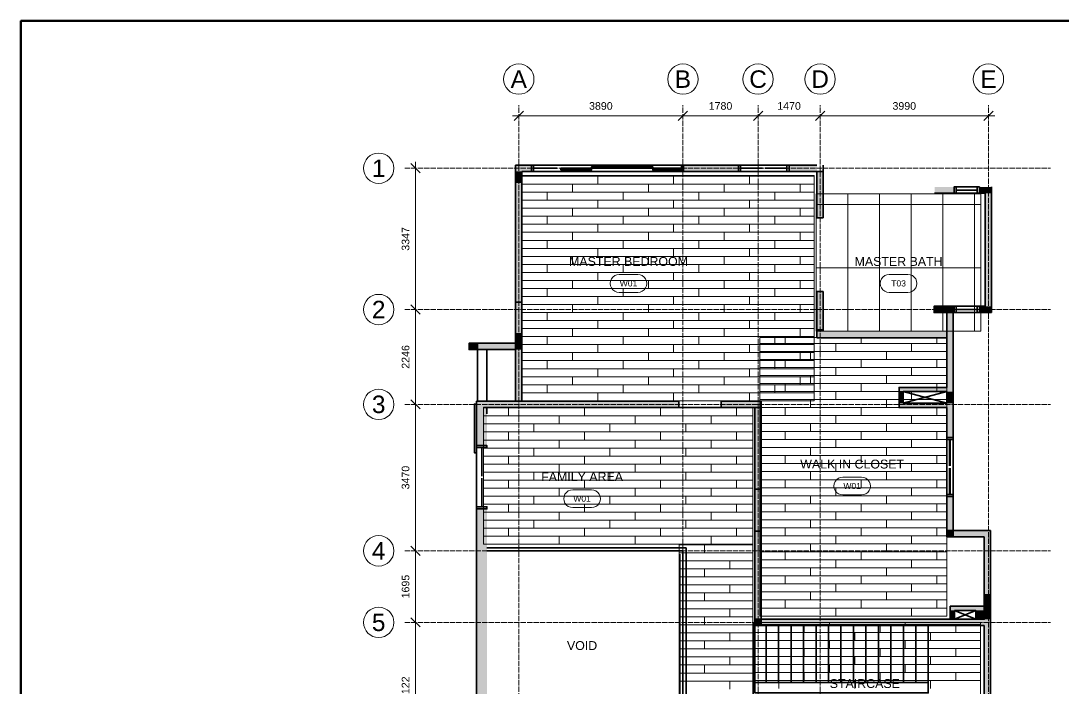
# Model space of a CAD drawing. Header units: millimetres. Extents: x 5 to 417, y 5 to 292.
# Drawn here: x 5 to 252, y 133.9 to 292 of the extents above; entities that cross this region are included whole.
import ezdxf
from ezdxf.enums import TextEntityAlignment as Align

# ---------------------------------------------------------------- set-up
doc = ezdxf.new("R2010")
doc.units = ezdxf.units.MM
doc.linetypes.add('DASHED', pattern=[1.524, 1.27, -0.254])
for name, color, linetype, lineweight in [('0-SHEET', 7, 'CONTINUOUS', 50), ('A-GRID', 8, 'DASHED', 13), ('A-GRID-TAG', 7, 'CONTINUOUS', 18), ('A-WALL', 250, 'CONTINUOUS', 35), ('A-WALL-DEMO', 1, 'DASHED', 35), ('A-WALL-FILL', 250, 'CONTINUOUS', 0), ('A-WALL-NEW', 5, 'CONTINUOUS', 35), ('I-DIM', 5, 'CONTINUOUS', 13), ('I-FLOR', 8, 'CONTINUOUS', 9), ('I-ROOM', 7, 'CONTINUOUS', 13), ('I-TAG', 5, 'CONTINUOUS', 13)]:
    doc.layers.add(name, color=color, linetype=linetype, lineweight=lineweight)
doc.styles.get("Standard").update_dxf_attribs({"font": 'arial.ttf'})

msp = doc.modelspace()

# ---------------------------------------------------------------- hatches: boundary and pattern name
at = {"layer": 'A-WALL-DEMO', "true_color": 0x727430}
h = msp.add_hatch(color=7, dxfattribs=at)
h.dxf.hatch_style = 1
h.paths.add_polyline_path([(123.74, 225.39), (122.24, 225.39), (123.74, 217.89), (123.74, 225.39)])
h = msp.add_hatch(color=7, dxfattribs=at)
h.dxf.hatch_style = 1
h.paths.add_polyline_path([(122.24, 225.39), (123.74, 217.89), (122.24, 217.89), (122.24, 225.39)])
h = msp.add_hatch(color=7, dxfattribs=at)
h.dxf.hatch_style = 1
h.paths.add_polyline_path([(180.45, 181.08), (178.95, 181.08), (180.45, 171.07), (180.45, 181.08)])
h = msp.add_hatch(color=7, dxfattribs=at)
h.dxf.hatch_style = 1
h.paths.add_polyline_path([(178.95, 181.08), (180.45, 171.07), (178.95, 171.07), (178.95, 181.08)])
at = {"layer": 'A-WALL-FILL', "true_color": 0x4d4d4d}
h = msp.add_hatch(color=7, dxfattribs=at)
h.dxf.hatch_style = 1
h.paths.add_polyline_path([(125.99, 257.82), (122.24, 257.82), (125.99, 256.32), (125.99, 257.82)])
h = msp.add_hatch(color=7, dxfattribs=at)
h.dxf.hatch_style = 1
h.paths.add_polyline_path([(122.24, 257.82), (125.99, 256.32), (122.24, 256.32), (122.24, 257.82)])
h = msp.add_hatch(color=7, dxfattribs=at)
h.dxf.hatch_style = 1
h.paths.add_polyline_path([(175.04, 257.82), (162.04, 257.82), (175.04, 256.32), (175.04, 257.82)])
h = msp.add_hatch(color=7, dxfattribs=at)
h.dxf.hatch_style = 1
h.paths.add_polyline_path([(162.04, 257.82), (175.04, 256.32), (162.04, 256.32), (162.04, 257.82)])
h = msp.add_hatch(color=7, dxfattribs=at)
h.dxf.hatch_style = 1
h.paths.add_polyline_path([(193.65, 257.82), (187.05, 257.82), (193.65, 256.32), (193.65, 257.82)])
h = msp.add_hatch(color=7, dxfattribs=at)
h.dxf.hatch_style = 1
h.paths.add_polyline_path([(187.05, 257.82), (193.65, 256.32), (187.05, 256.32), (187.05, 257.82)])
h = msp.add_hatch(color=7, dxfattribs=at)
h.dxf.hatch_style = 1
h.paths.add_polyline_path([(123.74, 256.32), (122.24, 256.32), (123.74, 253.6), (123.74, 256.32)])
h = msp.add_hatch(color=7, dxfattribs=at)
h.dxf.hatch_style = 1
h.paths.add_polyline_path([(122.24, 256.32), (123.74, 253.6), (122.24, 253.6), (122.24, 256.32)])
h = msp.add_hatch(color=7, dxfattribs=at)
h.dxf.hatch_style = 1
h.paths.add_polyline_path([(123.74, 253.6), (122.24, 253.6), (123.74, 225.39), (123.74, 253.6)])
h = msp.add_hatch(color=7, dxfattribs=at)
h.dxf.hatch_style = 1
h.paths.add_polyline_path([(122.24, 253.6), (123.74, 225.39), (122.24, 225.39), (122.24, 253.6)])
h = msp.add_hatch(color=7, dxfattribs=at)
h.dxf.hatch_style = 1
h.paths.add_polyline_path([(226.15, 252.66), (221.55, 252.66), (226.15, 251.16), (226.15, 252.66)])
h = msp.add_hatch(color=7, dxfattribs=at)
h.dxf.hatch_style = 1
h.paths.add_polyline_path([(221.55, 252.66), (226.15, 251.16), (221.55, 251.16), (221.55, 252.66)])
h = msp.add_hatch(color=7, dxfattribs=at)
h.dxf.hatch_style = 1
h.paths.add_polyline_path([(235.05, 252.66), (232.15, 252.66), (235.05, 251.16), (235.05, 252.66)])
h = msp.add_hatch(color=7, dxfattribs=at)
h.dxf.hatch_style = 1
h.paths.add_polyline_path([(232.15, 252.66), (235.05, 251.16), (232.15, 251.16), (232.15, 252.66)])
h = msp.add_hatch(color=7, dxfattribs=at)
h.dxf.hatch_style = 1
h.paths.add_polyline_path([(235.05, 251.16), (233.55, 251.16), (235.05, 224.37), (235.05, 251.16)])
h = msp.add_hatch(color=7, dxfattribs=at)
h.dxf.hatch_style = 1
h.paths.add_polyline_path([(233.55, 251.16), (235.05, 224.37), (233.55, 224.37), (233.55, 251.16)])
h = msp.add_hatch(color=7, dxfattribs=at)
h.dxf.hatch_style = 1
h.paths.add_polyline_path([(226.15, 224.37), (224.4, 224.37), (226.15, 222.87), (226.15, 224.37)])
h = msp.add_hatch(color=7, dxfattribs=at)
h.dxf.hatch_style = 1
h.paths.add_polyline_path([(224.4, 224.37), (226.15, 222.87), (224.4, 222.87), (224.4, 224.37)])
h = msp.add_hatch(color=7, dxfattribs=at)
h.dxf.hatch_style = 1
h.paths.add_polyline_path([(225.9, 222.87), (224.4, 222.87), (225.9, 218.37), (225.9, 222.87)])
h = msp.add_hatch(color=7, dxfattribs=at)
h.dxf.hatch_style = 1
h.paths.add_polyline_path([(224.4, 222.87), (225.9, 218.37), (224.4, 218.37), (224.4, 222.87)])
h = msp.add_hatch(color=7, dxfattribs=at)
h.dxf.hatch_style = 1
h.paths.add_polyline_path([(235.05, 224.37), (232.15, 224.37), (235.05, 222.87), (235.05, 224.37)])
h = msp.add_hatch(color=7, dxfattribs=at)
h.dxf.hatch_style = 1
h.paths.add_polyline_path([(232.15, 224.37), (235.05, 222.87), (232.15, 222.87), (232.15, 224.37)])
h = msp.add_hatch(color=7, dxfattribs=at)
h.dxf.hatch_style = 1
h.paths.add_polyline_path([(123.74, 217.89), (122.24, 217.89), (123.74, 216.64), (123.74, 217.89)])
h = msp.add_hatch(color=7, dxfattribs=at)
h.dxf.hatch_style = 1
h.paths.add_polyline_path([(122.24, 217.89), (123.74, 216.64), (122.24, 216.64), (122.24, 217.89)])
h = msp.add_hatch(color=7, dxfattribs=at)
h.dxf.hatch_style = 1
h.paths.add_polyline_path([(225.9, 218.37), (224.4, 218.37), (225.9, 205.17), (225.9, 218.37)])
h = msp.add_hatch(color=7, dxfattribs=at)
h.dxf.hatch_style = 1
h.paths.add_polyline_path([(224.4, 218.37), (225.9, 205.17), (224.4, 205.17), (224.4, 218.37)])
h = msp.add_hatch(color=7, dxfattribs=at)
h.dxf.hatch_style = 1
h.paths.add_polyline_path([(113.23, 215.64), (111.24, 215.64), (113.23, 214.14), (113.23, 215.64)])
h = msp.add_hatch(color=7, dxfattribs=at)
h.dxf.hatch_style = 1
h.paths.add_polyline_path([(111.24, 215.64), (113.23, 214.14), (111.24, 214.14), (111.24, 215.64)])
h = msp.add_hatch(color=7, dxfattribs=at)
h.dxf.hatch_style = 1
h.paths.add_polyline_path([(122.24, 215.64), (113.23, 215.64), (122.24, 214.14), (122.24, 215.64)])
h = msp.add_hatch(color=7, dxfattribs=at)
h.dxf.hatch_style = 1
h.paths.add_polyline_path([(113.23, 215.64), (122.24, 214.14), (113.23, 214.14), (113.23, 215.64)])
h = msp.add_hatch(color=7, dxfattribs=at)
h.dxf.hatch_style = 1
h.paths.add_polyline_path([(123.74, 216.64), (122.24, 216.64), (123.74, 215.64), (123.74, 216.64)])
h = msp.add_hatch(color=7, dxfattribs=at)
h.dxf.hatch_style = 1
h.paths.add_polyline_path([(122.24, 216.64), (123.74, 215.64), (122.24, 215.64), (122.24, 216.64)])
h = msp.add_hatch(color=7, dxfattribs=at)
h.dxf.hatch_style = 1
h.paths.add_polyline_path([(123.74, 215.64), (122.24, 215.64), (123.74, 214.14), (123.74, 215.64)])
h = msp.add_hatch(color=7, dxfattribs=at)
h.dxf.hatch_style = 1
h.paths.add_polyline_path([(122.24, 215.64), (123.74, 214.14), (122.24, 214.14), (122.24, 215.64)])
h = msp.add_hatch(color=7, dxfattribs=at)
h.dxf.hatch_style = 1
h.paths.add_polyline_path([(123.74, 214.14), (122.24, 214.14), (123.74, 201.88), (123.74, 214.14)])
h = msp.add_hatch(color=7, dxfattribs=at)
h.dxf.hatch_style = 1
h.paths.add_polyline_path([(122.24, 214.14), (123.74, 201.88), (122.24, 201.88), (122.24, 214.14)])
h = msp.add_hatch(color=7, dxfattribs=at)
h.dxf.hatch_style = 1
h.paths.add_polyline_path([(225.9, 205.17), (213.1, 205.17), (225.9, 204.17), (225.9, 205.17)])
h = msp.add_hatch(color=7, dxfattribs=at)
h.dxf.hatch_style = 1
h.paths.add_polyline_path([(213.1, 205.17), (225.9, 204.17), (213.1, 204.17), (213.1, 205.17)])
h = msp.add_hatch(color=7, dxfattribs=at)
h.dxf.hatch_style = 1
h.paths.add_polyline_path([(214.1, 204.17), (213.1, 204.17), (214.1, 201.39), (214.1, 204.17)])
h = msp.add_hatch(color=7, dxfattribs=at)
h.dxf.hatch_style = 1
h.paths.add_polyline_path([(213.1, 204.17), (214.1, 201.39), (213.1, 201.39), (213.1, 204.17)])
h = msp.add_hatch(color=7, dxfattribs=at)
h.dxf.hatch_style = 1
h.paths.add_polyline_path([(225.9, 204.17), (224.4, 204.17), (225.9, 201.88), (225.9, 204.17)])
h = msp.add_hatch(color=7, dxfattribs=at)
h.dxf.hatch_style = 1
h.paths.add_polyline_path([(224.4, 204.17), (225.9, 201.88), (224.4, 201.88), (224.4, 204.17)])
h = msp.add_hatch(color=7, dxfattribs=at)
h.dxf.hatch_style = 1
h.paths.add_polyline_path([(160.94, 201.88), (112.97, 201.88), (160.94, 200.39), (160.94, 201.88)])
h = msp.add_hatch(color=7, dxfattribs=at)
h.dxf.hatch_style = 1
h.paths.add_polyline_path([(112.97, 201.88), (160.94, 200.39), (112.97, 200.39), (112.97, 201.88)])
h = msp.add_hatch(color=7, dxfattribs=at)
h.dxf.hatch_style = 1
h.paths.add_polyline_path([(115.45, 200.39), (112.97, 200.39), (115.45, 191.39), (115.45, 200.39)])
h = msp.add_hatch(color=7, dxfattribs=at)
h.dxf.hatch_style = 1
h.paths.add_polyline_path([(112.97, 200.39), (115.45, 191.39), (112.97, 191.39), (112.97, 200.39)])
h = msp.add_hatch(color=7, dxfattribs=at)
h.dxf.hatch_style = 1
h.paths.add_polyline_path([(180.45, 201.88), (170.94, 201.88), (180.45, 200.39), (180.45, 201.88)])
h = msp.add_hatch(color=7, dxfattribs=at)
h.dxf.hatch_style = 1
h.paths.add_polyline_path([(170.94, 201.88), (180.45, 200.39), (170.94, 200.39), (170.94, 201.88)])
h = msp.add_hatch(color=7, dxfattribs=at)
h.dxf.hatch_style = 1
h.paths.add_polyline_path([(180.45, 200.39), (178.95, 200.39), (180.45, 181.08), (180.45, 200.39)])
h = msp.add_hatch(color=7, dxfattribs=at)
h.dxf.hatch_style = 1
h.paths.add_polyline_path([(178.95, 200.39), (180.45, 181.08), (178.95, 181.08), (178.95, 200.39)])
h = msp.add_hatch(color=7, dxfattribs=at)
h.dxf.hatch_style = 1
h.paths.add_polyline_path([(225.9, 201.39), (213.1, 201.39), (225.9, 200.39), (225.9, 201.39)])
h = msp.add_hatch(color=7, dxfattribs=at)
h.dxf.hatch_style = 1
h.paths.add_polyline_path([(213.1, 201.39), (225.9, 200.39), (213.1, 200.39), (213.1, 201.39)])
h = msp.add_hatch(color=7, dxfattribs=at)
h.dxf.hatch_style = 1
h.paths.add_polyline_path([(225.9, 201.88), (224.4, 201.88), (225.9, 201.39), (225.9, 201.88)])
h = msp.add_hatch(color=7, dxfattribs=at)
h.dxf.hatch_style = 1
h.paths.add_polyline_path([(224.4, 201.88), (225.9, 201.39), (224.4, 201.39), (224.4, 201.88)])
h = msp.add_hatch(color=7, dxfattribs=at)
h.dxf.hatch_style = 1
h.paths.add_polyline_path([(225.9, 200.39), (224.4, 200.39), (225.9, 193.31), (225.9, 200.39)])
h = msp.add_hatch(color=7, dxfattribs=at)
h.dxf.hatch_style = 1
h.paths.add_polyline_path([(224.4, 200.39), (225.9, 193.31), (224.4, 193.31), (224.4, 200.39)])
h = msp.add_hatch(color=7, dxfattribs=at)
h.dxf.hatch_style = 1
h.paths.add_polyline_path([(225.9, 179.31), (224.4, 179.31), (225.9, 171.24), (225.9, 179.31)])
h = msp.add_hatch(color=7, dxfattribs=at)
h.dxf.hatch_style = 1
h.paths.add_polyline_path([(224.4, 179.31), (225.9, 171.24), (224.4, 171.24), (224.4, 179.31)])
h = msp.add_hatch(color=7, dxfattribs=at)
h.dxf.hatch_style = 1
h.paths.add_polyline_path([(115.45, 176.39), (112.97, 176.39), (115.45, 119.01), (115.45, 176.39)])
h = msp.add_hatch(color=7, dxfattribs=at)
h.dxf.hatch_style = 1
h.paths.add_polyline_path([(112.97, 176.39), (115.45, 119.01), (112.97, 119.01), (112.97, 176.39)])
h = msp.add_hatch(color=7, dxfattribs=at)
h.dxf.hatch_style = 1
h.paths.add_polyline_path([(180.45, 171.07), (178.95, 171.07), (180.45, 150.23), (180.45, 171.07)])
h = msp.add_hatch(color=7, dxfattribs=at)
h.dxf.hatch_style = 1
h.paths.add_polyline_path([(178.95, 171.07), (180.45, 150.23), (178.95, 150.23), (178.95, 171.07)])
h = msp.add_hatch(color=7, dxfattribs=at)
h.dxf.hatch_style = 1
h.paths.add_polyline_path([(225.9, 171.24), (224.4, 171.24), (225.9, 170.28), (225.9, 171.24)])
h = msp.add_hatch(color=7, dxfattribs=at)
h.dxf.hatch_style = 1
h.paths.add_polyline_path([(224.4, 171.24), (225.9, 170.28), (224.4, 170.28), (224.4, 171.24)])
h = msp.add_hatch(color=7, dxfattribs=at)
h.dxf.hatch_style = 1
h.paths.add_polyline_path([(234.8, 171.24), (225.9, 171.24), (234.8, 170.28), (234.8, 171.24)])
h = msp.add_hatch(color=7, dxfattribs=at)
h.dxf.hatch_style = 1
h.paths.add_polyline_path([(225.9, 171.24), (234.8, 170.28), (225.9, 170.28), (225.9, 171.24)])
h = msp.add_hatch(color=7, dxfattribs=at)
h.dxf.hatch_style = 1
h.paths.add_polyline_path([(225.9, 170.28), (224.4, 170.28), (225.9, 169.74), (225.9, 170.28)])
h = msp.add_hatch(color=7, dxfattribs=at)
h.dxf.hatch_style = 1
h.paths.add_polyline_path([(224.4, 170.28), (225.9, 169.74), (224.4, 169.74), (224.4, 170.28)])
h = msp.add_hatch(color=7, dxfattribs=at)
h.dxf.hatch_style = 1
h.paths.add_polyline_path([(234.8, 170.28), (225.9, 170.28), (234.8, 169.74), (234.8, 170.28)])
h = msp.add_hatch(color=7, dxfattribs=at)
h.dxf.hatch_style = 1
h.paths.add_polyline_path([(225.9, 170.28), (234.8, 169.74), (225.9, 169.74), (225.9, 170.28)])
h = msp.add_hatch(color=7, dxfattribs=at)
h.dxf.hatch_style = 1
h.paths.add_polyline_path([(234.8, 169.74), (233.3, 169.74), (234.8, 156.23), (234.8, 169.74)])
h = msp.add_hatch(color=7, dxfattribs=at)
h.dxf.hatch_style = 1
h.paths.add_polyline_path([(233.3, 169.74), (234.8, 156.23), (233.3, 156.23), (233.3, 169.74)])
h = msp.add_hatch(color=7, dxfattribs=at)
h.dxf.hatch_style = 1
h.paths.add_polyline_path([(234.8, 156.23), (233.3, 156.23), (234.8, 153.31), (234.8, 156.23)])
h = msp.add_hatch(color=7, dxfattribs=at)
h.dxf.hatch_style = 1
h.paths.add_polyline_path([(233.3, 156.23), (234.8, 153.31), (233.3, 153.31), (233.3, 156.23)])
h = msp.add_hatch(color=7, dxfattribs=at)
h.dxf.hatch_style = 1
h.paths.add_polyline_path([(233.3, 153.31), (225.26, 153.31), (233.3, 152.32), (233.3, 153.31)])
h = msp.add_hatch(color=7, dxfattribs=at)
h.dxf.hatch_style = 1
h.paths.add_polyline_path([(225.26, 153.31), (233.3, 152.32), (225.26, 152.32), (225.26, 153.31)])
h = msp.add_hatch(color=7, dxfattribs=at)
h.dxf.hatch_style = 1
h.paths.add_polyline_path([(234.8, 153.31), (233.3, 153.31), (234.8, 150.23), (234.8, 153.31)])
h = msp.add_hatch(color=7, dxfattribs=at)
h.dxf.hatch_style = 1
h.paths.add_polyline_path([(233.3, 153.31), (234.8, 150.23), (233.3, 150.23), (233.3, 153.31)])
h = msp.add_hatch(color=7, dxfattribs=at)
h.dxf.hatch_style = 1
h.paths.add_polyline_path([(226.26, 152.32), (225.26, 152.32), (226.26, 150.23), (226.26, 152.32)])
h = msp.add_hatch(color=7, dxfattribs=at)
h.dxf.hatch_style = 1
h.paths.add_polyline_path([(225.26, 152.32), (226.26, 150.23), (225.26, 150.23), (225.26, 152.32)])
h = msp.add_hatch(color=7, dxfattribs=at)
h.dxf.hatch_style = 1
h.paths.add_polyline_path([(233.3, 152.32), (231.3, 152.32), (233.3, 150.23), (233.3, 152.32)])
h = msp.add_hatch(color=7, dxfattribs=at)
h.dxf.hatch_style = 1
h.paths.add_polyline_path([(231.3, 152.32), (233.3, 150.23), (231.3, 150.23), (231.3, 152.32)])
h = msp.add_hatch(color=7, dxfattribs=at)
h.dxf.hatch_style = 1
h.paths.add_polyline_path([(180.45, 150.23), (178.95, 150.23), (180.45, 148.73), (180.45, 150.23)])
h = msp.add_hatch(color=7, dxfattribs=at)
h.dxf.hatch_style = 1
h.paths.add_polyline_path([(178.95, 150.23), (180.45, 148.73), (178.95, 148.73), (178.95, 150.23)])
h = msp.add_hatch(color=7, dxfattribs=at)
h.dxf.hatch_style = 1
h.paths.add_polyline_path([(234.8, 150.23), (180.45, 150.23), (234.8, 148.73), (234.8, 150.23)])
h = msp.add_hatch(color=7, dxfattribs=at)
h.dxf.hatch_style = 1
h.paths.add_polyline_path([(180.45, 150.23), (234.8, 148.73), (180.45, 148.73), (180.45, 150.23)])
h = msp.add_hatch(color=7, dxfattribs=at)
h.dxf.hatch_style = 1
h.paths.add_polyline_path([(234.8, 148.73), (233.3, 148.73), (234.8, 119.01), (234.8, 148.73)])
h = msp.add_hatch(color=7, dxfattribs=at)
h.dxf.hatch_style = 1
h.paths.add_polyline_path([(233.3, 148.73), (234.8, 119.01), (233.3, 119.01), (233.3, 148.73)])
at = {"layer": 'A-WALL-NEW', "true_color": 0x4554a5}
h = msp.add_hatch(color=7, dxfattribs=at)
h.dxf.hatch_style = 1
h.paths.add_polyline_path([(195.15, 256.32), (193.65, 256.32), (195.15, 251.16), (195.15, 256.32)])
h = msp.add_hatch(color=7, dxfattribs=at)
h.dxf.hatch_style = 1
h.paths.add_polyline_path([(193.65, 256.32), (195.15, 251.16), (193.65, 251.16), (193.65, 256.32)])
h = msp.add_hatch(color=7, dxfattribs=at)
h.dxf.hatch_style = 1
h.paths.add_polyline_path([(195.15, 251.16), (193.65, 251.16), (195.15, 245.33), (195.15, 251.16)])
h = msp.add_hatch(color=7, dxfattribs=at)
h.dxf.hatch_style = 1
h.paths.add_polyline_path([(193.65, 251.16), (195.15, 245.33), (193.65, 245.33), (193.65, 251.16)])
h = msp.add_hatch(color=7, dxfattribs=at)
h.dxf.hatch_style = 1
h.paths.add_polyline_path([(195.15, 227.87), (193.65, 227.87), (195.15, 224.37), (195.15, 227.87)])
h = msp.add_hatch(color=7, dxfattribs=at)
h.dxf.hatch_style = 1
h.paths.add_polyline_path([(193.65, 227.87), (195.15, 224.37), (193.65, 224.37), (193.65, 227.87)])
h = msp.add_hatch(color=7, dxfattribs=at)
h.dxf.hatch_style = 1
h.paths.add_polyline_path([(195.15, 224.37), (193.65, 224.37), (195.15, 218.97), (195.15, 224.37)])
h = msp.add_hatch(color=7, dxfattribs=at)
h.dxf.hatch_style = 1
h.paths.add_polyline_path([(193.65, 224.37), (195.15, 218.97), (193.65, 218.97), (193.65, 224.37)])
h = msp.add_hatch(color=7, dxfattribs=at)
h.dxf.hatch_style = 1
h.paths.add_polyline_path([(224.4, 224.37), (221.4, 224.37), (224.4, 222.87), (224.4, 224.37)])
h = msp.add_hatch(color=7, dxfattribs=at)
h.dxf.hatch_style = 1
h.paths.add_polyline_path([(221.4, 224.37), (224.4, 222.87), (221.4, 222.87), (221.4, 224.37)])
h = msp.add_hatch(color=7, dxfattribs=at)
h.dxf.hatch_style = 1
h.paths.add_polyline_path([(195.15, 218.97), (193.65, 218.97), (195.15, 218.37), (195.15, 218.97)])
h = msp.add_hatch(color=7, dxfattribs=at)
h.dxf.hatch_style = 1
h.paths.add_polyline_path([(193.65, 218.97), (195.15, 218.37), (193.65, 218.37), (193.65, 218.97)])
h = msp.add_hatch(color=7, dxfattribs=at)
h.dxf.hatch_style = 1
h.paths.add_polyline_path([(224.4, 218.37), (193.65, 218.37), (224.4, 216.87), (224.4, 218.37)])
h = msp.add_hatch(color=7, dxfattribs=at)
h.dxf.hatch_style = 1
h.paths.add_polyline_path([(193.65, 218.37), (224.4, 216.87), (193.65, 216.87), (193.65, 218.37)])

# ---------------------------------------------------------------- linework, layer by layer
at = {"layer": '0-SHEET'}
msp.add_lwpolyline([(5, 5), (415, 5), (415, 292), (5, 292)], close=True, dxfattribs=at)
at = {"layer": 'A-GRID'}
for p, q in [((123, 37), (123, 272)), ((161.9, 37), (161.9, 272)), ((179.7, 37), (179.7, 272)), ((194.4, 37), (194.4, 272)), ((234.3, 37), (234.3, 272)), ((96, 257.08), (249, 257.08)), ((96, 223.61), (249, 223.61)), ((96, 201.15), (249, 201.15)), ((96, 166.45), (249, 166.45)), ((96, 149.5), (249, 149.5))]:
    msp.add_line(p, q, dxfattribs=at)
at = {"layer": 'A-GRID-TAG'}
for centre in [(123, 278.2), (161.9, 278.2), (179.7, 278.2), (194.4, 278.2), (234.3, 278.2), (89.8, 257.08), (89.8, 223.61), (89.8, 201.15), (89.8, 166.45), (89.8, 149.5)]:
    msp.add_circle(centre, 3.6, dxfattribs=at)
at = {"layer": 'A-WALL'}
for points in [[(122.24, 257.82), (193.65, 257.82)], [(122.24, 257.82), (122.24, 201.88)], [(123.74, 256.32), (125.99, 256.32), (125.99, 257.82), (125.99, 256.32)], [(126.49, 256.32), (125.99, 256.32), (125.99, 257.82), (126.49, 257.82), (126.49, 256.32)], [(126.49, 257.07), (131.99, 257.07)], [(132.99, 257.07), (161.54, 257.07)], [(140.24, 257.07), (140.24, 256.7), (132.99, 256.7), (132.99, 257.07), (140.24, 257.07)], [(147.49, 257.45), (147.49, 257.07), (140.24, 257.07), (140.24, 257.45), (147.49, 257.45)], [(147.49, 257.45), (147.49, 257.07), (154.74, 257.07), (154.74, 257.45), (147.49, 257.45)], [(154.74, 257.07), (154.74, 256.7), (161.54, 256.7), (161.54, 257.07), (154.74, 257.07)], [(162.04, 256.32), (161.54, 256.32), (161.54, 257.82), (162.04, 257.82), (162.04, 256.32)], [(162.04, 256.32), (162.04, 257.82)], [(175.04, 257.82), (175.04, 256.32)], [(175.54, 256.32), (175.04, 256.32), (175.04, 257.82), (175.54, 257.82), (175.54, 256.32)], [(180.79, 257.07), (175.54, 257.07)], [(186.54, 257.07), (181.29, 257.07)], [(187.05, 256.32), (186.54, 256.32), (186.54, 257.82), (187.05, 257.82), (187.05, 256.32)], [(195.15, 257.82), (195.15, 245.33)], [(123.74, 256.32), (168.65, 256.32)], [(123.74, 256.32), (123.74, 201.88)], [(123.74, 256.32), (167.14, 256.32)], [(168.65, 256.32), (195.15, 256.32)], [(193.65, 256.32), (193.65, 245.33)], [(193.65, 256.32), (193.65, 245.33), (195.15, 245.33)], [(195.15, 256.32), (195.15, 245.33)], [(232.15, 251.16), (232.15, 252.66), (226.15, 252.66), (226.15, 251.16), (232.15, 251.16)], [(226.65, 251.16), (226.15, 251.16), (226.15, 252.66), (226.65, 252.66), (226.65, 251.16)], [(232.15, 251.16), (231.65, 251.16), (231.65, 252.66), (232.15, 252.66), (232.15, 251.16)], [(235.05, 252.66), (235.05, 222.87)], [(233.55, 251.16), (221.55, 251.16)], [(226.65, 251.91), (231.65, 251.91)], [(233.55, 251.16), (233.55, 224.37)], [(193.65, 227.87), (193.65, 216.87)], [(193.65, 227.87), (193.65, 216.87)], [(195.15, 227.87), (193.65, 227.87)], [(195.15, 227.87), (195.15, 218.37)], [(122.24, 225.39), (123.74, 225.39)], [(224.4, 224.37), (221.4, 224.37), (221.4, 222.87), (224.4, 222.87)], [(233.55, 224.37), (224.4, 224.37)], [(224.4, 224.37), (224.4, 222.87), (224.4, 205.17)], [(224.6, 224.37), (224.4, 224.37)], [(235.05, 222.87), (224.4, 222.87)], [(225.9, 222.87), (225.9, 201.88)], [(226.15, 222.87), (226.15, 224.37)], [(226.65, 222.87), (226.15, 222.87), (226.15, 224.37), (226.65, 224.37), (226.65, 222.87)], [(226.65, 223.62), (231.65, 223.62)], [(232.15, 222.87), (231.65, 222.87), (231.65, 224.37), (232.15, 224.37), (232.15, 222.87)], [(233.55, 224.37), (232.15, 224.37), (232.15, 222.87)], [(123.74, 217.89), (122.24, 217.89)], [(123.74, 201.88), (123.74, 215.64), (123.74, 216.64), (122.24, 216.64), (122.24, 215.64), (114.74, 215.64), (111.24, 215.64), (111.24, 214.14), (113.23, 214.14), (113.23, 201.88)], [(113.23, 215.64), (122.24, 215.64), (122.24, 214.14), (113.23, 214.14), (113.23, 215.64)], [(224.4, 216.87), (193.65, 216.87)], [(115.45, 201.88), (115.45, 214.14)], [(213.1, 203.67), (213.1, 205.17)], [(224.4, 200.39), (213.1, 200.39), (213.1, 205.17), (224.4, 205.17), (213.1, 205.17)], [(213.1, 203.67), (213.1, 201.88)], [(224.4, 201.39), (214.1, 201.39), (214.1, 204.17), (224.4, 204.17), (224.4, 201.39)], [(224.4, 204.17), (214.1, 201.39)], [(214.1, 204.17), (224.4, 201.39)], [(224.4, 201.39), (224.4, 204.17)], [(112.97, 201.19), (112.48, 201.19), (112.48, 189.69), (112.97, 189.69)], [(160.94, 201.88), (112.97, 201.88)], [(112.97, 49.99), (112.97, 201.88)], [(160.94, 200.39), (115.45, 200.39)], [(115.45, 200.39), (115.45, 198.89)], [(160.94, 200.39), (160.94, 201.88)], [(180.45, 201.88), (170.94, 201.88)], [(170.94, 201.88), (170.94, 200.39), (180.45, 200.39), (180.45, 201.88), (170.94, 201.88)], [(180.45, 200.39), (178.95, 200.39)], [(178.95, 200.39), (178.95, 148.73)], [(178.95, 200.39), (178.95, 150.23), (233.3, 150.23)], [(180.45, 200.39), (180.45, 148.73)], [(224.4, 200.39), (213.1, 200.39)], [(224.4, 200.39), (219.9, 200.39)], [(224.4, 200.39), (224.4, 169.74)], [(225.9, 201.88), (225.9, 169.74)], [(224.4, 193.31), (224.4, 179.32), (225.9, 179.32), (225.9, 193.31), (224.4, 193.31)], [(225.9, 193.31), (225.9, 179.31), (224.4, 179.31), (224.4, 193.31), (225.9, 193.31)], [(225.9, 192.81), (225.9, 193.31), (224.4, 193.31), (224.4, 192.81), (225.9, 192.81)], [(225.05, 186.56), (225.05, 192.81)], [(225.25, 186.56), (225.25, 192.81)], [(115.45, 191.39), (112.97, 191.39)], [(112.97, 190.89), (112.97, 191.39), (115.45, 191.39), (115.45, 190.89), (112.97, 190.89)], [(114.21, 190.89), (114.21, 184.14)], [(225.05, 179.81), (225.05, 186.06)], [(225.25, 179.81), (225.25, 186.06)], [(114.21, 183.64), (114.21, 176.88)], [(180.45, 181.08), (180.45, 171.07), (178.95, 171.07), (178.95, 181.08), (180.45, 181.08)], [(225.9, 179.31), (225.9, 179.81), (224.4, 179.81), (224.4, 179.31), (225.9, 179.31)], [(114.47, 176.39), (112.97, 176.39), (115.45, 176.39), (115.45, 176.88), (112.97, 176.88), (112.97, 176.39)], [(115.45, 176.39), (112.97, 176.39)], [(234.8, 171.24), (224.4, 171.24)], [(234.8, 117.51), (234.8, 171.24)], [(233.3, 169.74), (224.4, 169.74)], [(233.3, 150.23), (233.3, 169.74)], [(115.45, 167.18), (162.64, 167.18)], [(115.45, 166.43), (161.89, 166.43), (161.89, 119.01)], [(161.14, 165.68), (161.14, 119.01), (161.14, 110.71)], [(162.64, 167.18), (162.64, 110.71)], [(225.26, 153.31), (225.26, 150.23), (233.3, 150.23), (233.3, 153.31), (225.26, 153.31)], [(226.26, 152.32), (226.26, 150.23), (231.3, 150.23), (231.3, 152.32), (226.26, 152.32)], [(226.26, 152.32), (231.3, 150.23)], [(226.26, 150.23), (231.3, 152.32)], [(178.95, 148.73), (233.3, 148.73)], [(178.95, 148.73), (178.95, 135.22)], [(184.56, 148.73), (184.56, 135.22), (181.61, 135.22), (181.61, 148.73), (184.56, 148.73)], [(187.52, 148.73), (187.52, 135.22), (184.56, 135.22), (184.56, 148.73), (187.52, 148.73)], [(190.48, 148.73), (190.48, 135.22), (187.52, 135.22), (187.52, 148.73), (190.48, 148.73)], [(193.44, 148.73), (193.44, 135.22), (190.48, 135.22), (190.48, 148.73), (193.44, 148.73)], [(196.39, 148.73), (196.39, 135.22), (193.44, 135.22), (193.44, 148.73), (196.39, 148.73)], [(199.35, 148.73), (199.35, 135.22), (196.39, 135.22), (196.39, 148.73), (199.35, 148.73)], [(202.31, 148.73), (202.31, 135.22), (199.35, 135.22), (199.35, 148.73), (202.31, 148.73)], [(205.27, 148.73), (205.27, 135.22), (202.31, 135.22), (202.31, 148.73), (205.27, 148.73)], [(208.23, 148.73), (208.23, 135.22), (205.27, 135.22), (205.27, 148.73), (208.23, 148.73)], [(211.18, 148.73), (211.18, 135.22), (208.23, 135.22), (208.23, 148.73), (211.18, 148.73)], [(214.14, 148.73), (214.14, 135.22), (211.18, 135.22), (211.18, 148.73), (214.14, 148.73)], [(217.1, 148.73), (217.1, 135.22), (214.14, 135.22), (214.14, 148.73), (217.1, 148.73)], [(220.05, 148.73), (220.05, 135.22), (217.1, 135.22), (217.1, 148.73), (220.05, 148.73)], [(233.3, 148.73), (233.3, 119.01)], [(178.95, 135.22), (178.95, 132.77), (220.05, 132.77), (220.05, 135.22), (178.95, 135.22)]]:
    msp.add_lwpolyline(points, dxfattribs=at)
at = {"layer": 'I-DIM'}
for p, q in [((121.5, 269.5), (163.4, 269.5)), ((121.9, 268.4), (124.1, 270.6)), ((160.4, 269.5), (181.2, 269.5)), ((160.8, 268.4), (163, 270.6)), ((160.8, 268.4), (163, 270.6)), ((178.2, 269.5), (195.9, 269.5)), ((178.6, 268.4), (180.8, 270.6)), ((178.6, 268.4), (180.8, 270.6)), ((192.9, 269.5), (235.8, 269.5)), ((193.3, 268.4), (195.5, 270.6)), ((193.3, 268.4), (195.5, 270.6)), ((233.2, 268.4), (235.4, 270.6)), ((99.6, 255.98), (97.4, 258.18)), ((98.5, 222.11), (98.5, 258.58)), ((98.5, 199.65), (98.5, 225.11)), ((99.6, 222.51), (97.4, 224.71)), ((99.6, 222.51), (97.4, 224.71)), ((98.5, 164.95), (98.5, 202.65)), ((99.6, 200.05), (97.4, 202.25)), ((99.6, 200.05), (97.4, 202.25)), ((99.6, 165.35), (97.4, 167.55)), ((99.6, 165.35), (97.4, 167.55)), ((98.5, 148), (98.5, 167.95)), ((98.5, 116.78), (98.5, 151)), ((99.6, 148.4), (97.4, 150.6)), ((99.6, 148.4), (97.4, 150.6))]:
    msp.add_line(p, q, dxfattribs=at)
at = {"layer": 'I-FLOR', "color": 3}
for p, q in [((123.7, 253.3), (123.7, 255.2)), ((123.7, 255.2), (193, 255.2)), ((129.7, 255.2), (129.7, 255.4)), ((141.7, 253.3), (141.7, 255.2)), ((147.7, 255.2), (147.7, 255.4)), ((159.7, 253.3), (159.7, 255.2)), ((165.7, 255.2), (165.7, 255.4)), ((177.7, 253.3), (177.7, 255.2)), ((183.7, 255.2), (183.7, 255.4)), ((123.7, 253.3), (193, 253.3)), ((135.7, 251.4), (135.7, 253.3)), ((153.7, 251.4), (153.7, 253.3)), ((171.7, 251.4), (171.7, 253.3)), ((189.7, 251.4), (189.7, 253.3)), ((123.7, 251.4), (193, 251.4)), ((123.7, 247.6), (123.7, 249.5)), ((123.7, 249.5), (193, 249.5)), ((129.7, 249.5), (129.7, 251.4)), ((141.7, 247.6), (141.7, 249.5)), ((147.7, 249.5), (147.7, 251.4)), ((159.7, 247.6), (159.7, 249.5)), ((165.7, 249.5), (165.7, 251.4)), ((177.7, 247.6), (177.7, 249.5)), ((183.7, 249.5), (183.7, 251.4)), ((123.7, 247.6), (193, 247.6)), ((135.7, 245.7), (135.7, 247.6)), ((153.7, 245.7), (153.7, 247.6)), ((171.7, 245.7), (171.7, 247.6)), ((189.7, 245.7), (189.7, 247.6)), ((123.7, 245.7), (193, 245.7)), ((129.7, 243.8), (129.7, 245.7)), ((147.7, 243.8), (147.7, 245.7)), ((165.7, 243.8), (165.7, 245.7)), ((183.7, 243.8), (183.7, 245.7)), ((123.7, 241.9), (123.7, 243.8)), ((123.7, 243.8), (193, 243.8)), ((141.7, 241.9), (141.7, 243.8)), ((159.7, 241.9), (159.7, 243.8)), ((177.7, 241.9), (177.7, 243.8)), ((123.7, 241.9), (193, 241.9)), ((123.7, 240), (193, 240)), ((129.7, 238.1), (129.7, 240)), ((135.7, 240), (135.7, 241.9)), ((147.7, 238.1), (147.7, 240)), ((153.7, 240), (153.7, 241.9)), ((165.7, 238.1), (165.7, 240)), ((171.7, 240), (171.7, 241.9)), ((183.7, 238.1), (183.7, 240)), ((189.7, 240), (189.7, 241.9)), ((123.7, 236.2), (123.7, 238.1)), ((123.7, 238.1), (193, 238.1)), ((141.7, 236.2), (141.7, 238.1)), ((159.7, 236.2), (159.7, 238.1)), ((177.7, 236.2), (177.7, 238.1)), ((123.7, 236.2), (193, 236.2)), ((135.7, 234.3), (135.7, 236.2)), ((153.7, 234.3), (153.7, 236.2)), ((171.7, 234.3), (171.7, 236.2)), ((189.7, 234.3), (189.7, 236.2)), ((123.7, 234.3), (193, 234.3)), ((123.7, 230.5), (123.7, 232.4)), ((123.7, 232.4), (193, 232.4)), ((129.7, 232.4), (129.7, 234.3)), ((141.7, 230.5), (141.7, 232.4)), ((147.7, 232.4), (147.7, 234.3)), ((159.7, 230.5), (159.7, 232.4)), ((165.7, 232.4), (165.7, 234.3)), ((177.7, 230.5), (177.7, 232.4)), ((183.7, 232.4), (183.7, 234.3)), ((123.7, 230.5), (193, 230.5)), ((135.7, 228.6), (135.7, 230.5)), ((153.7, 228.6), (153.7, 230.5)), ((171.7, 228.6), (171.7, 230.5)), ((189.7, 228.6), (189.7, 230.5)), ((123.7, 228.6), (193, 228.6)), ((129.7, 226.7), (129.7, 228.6)), ((147.7, 226.7), (147.7, 228.6)), ((165.7, 226.7), (165.7, 228.6)), ((183.7, 226.7), (183.7, 228.6)), ((123.7, 224.8), (123.7, 226.7)), ((123.7, 226.7), (193, 226.7)), ((123.7, 224.8), (193, 224.8)), ((135.7, 222.9), (135.7, 224.8)), ((141.7, 224.8), (141.7, 226.7)), ((153.7, 222.9), (153.7, 224.8)), ((159.7, 224.8), (159.7, 226.7)), ((171.7, 222.9), (171.7, 224.8)), ((177.7, 224.8), (177.7, 226.7)), ((189.7, 222.9), (189.7, 224.8)), ((123.7, 222.9), (193, 222.9)), ((129.7, 221), (129.7, 222.9)), ((147.7, 221), (147.7, 222.9)), ((165.7, 221), (165.7, 222.9)), ((183.7, 221), (183.7, 222.9)), ((123.7, 219.1), (123.7, 221)), ((123.7, 221), (193, 221)), ((141.7, 219.1), (141.7, 221)), ((159.7, 219.1), (159.7, 221)), ((177.7, 219.1), (177.7, 221)), ((123.7, 219.1), (193, 219.1)), ((135.7, 217.2), (135.7, 219.1)), ((153.7, 217.2), (153.7, 219.1)), ((171.7, 217.2), (171.7, 219.1)), ((189.7, 217.2), (189.7, 219.1)), ((123.7, 217.2), (193, 217.2)), ((123.7, 213.4), (123.7, 215.3)), ((123.7, 215.3), (193, 215.3)), ((129.7, 215.3), (129.7, 217.2)), ((141.7, 213.4), (141.7, 215.3)), ((147.7, 215.3), (147.7, 217.2)), ((159.7, 213.4), (159.7, 215.3)), ((165.7, 215.3), (165.7, 217.2)), ((177.7, 213.4), (177.7, 215.3)), ((180.1, 213.7), (180.1, 215.6)), ((180.1, 215.6), (224.4, 215.6)), ((183.7, 215.3), (183.7, 217.2)), ((186.1, 215.6), (186.1, 217)), ((198.1, 213.7), (198.1, 215.6)), ((204.1, 215.6), (204.1, 217)), ((216.1, 213.7), (216.1, 215.6)), ((222.1, 215.6), (222.1, 217)), ((123.7, 213.4), (193, 213.4)), ((135.7, 211.5), (135.7, 213.4)), ((153.7, 211.5), (153.7, 213.4)), ((171.7, 211.5), (171.7, 213.4)), ((180.1, 213.7), (224.4, 213.7)), ((189.7, 211.5), (189.7, 213.4)), ((192.1, 211.8), (192.1, 213.7)), ((210.1, 211.8), (210.1, 213.7)), ((123.7, 211.5), (193, 211.5)), ((129.7, 209.6), (129.7, 211.5)), ((147.7, 209.6), (147.7, 211.5)), ((165.7, 209.6), (165.7, 211.5)), ((180.1, 211.8), (224.4, 211.8)), ((183.7, 209.6), (183.7, 211.5)), ((186.1, 209.9), (186.1, 211.8)), ((204.1, 209.9), (204.1, 211.8)), ((222.1, 209.9), (222.1, 211.8)), ((123.7, 207.7), (123.7, 209.6)), ((123.7, 209.6), (193, 209.6)), ((123.7, 207.7), (193, 207.7)), ((135.7, 205.8), (135.7, 207.7)), ((141.7, 207.7), (141.7, 209.6)), ((153.7, 205.8), (153.7, 207.7)), ((159.7, 207.7), (159.7, 209.6)), ((171.7, 205.8), (171.7, 207.7)), ((177.7, 207.7), (177.7, 209.6)), ((180.1, 208), (180.1, 209.9)), ((180.1, 209.9), (224.4, 209.9)), ((180.1, 208), (224.4, 208)), ((189.7, 205.8), (189.7, 207.7)), ((192.1, 206.1), (192.1, 208)), ((198.1, 208), (198.1, 209.9)), ((210.1, 206.1), (210.1, 208)), ((216.1, 208), (216.1, 209.9)), ((123.7, 205.8), (193, 205.8)), ((129.7, 203.9), (129.7, 205.8)), ((147.7, 203.9), (147.7, 205.8)), ((165.7, 203.9), (165.7, 205.8)), ((180.1, 206.1), (224.4, 206.1)), ((183.7, 203.9), (183.7, 205.8)), ((186.1, 204.2), (186.1, 206.1)), ((204.1, 204.2), (204.1, 206.1)), ((222.1, 204.2), (222.1, 206.1)), ((123.7, 202), (123.7, 203.9)), ((123.7, 203.9), (193, 203.9)), ((141.7, 202), (141.7, 203.9)), ((159.7, 202), (159.7, 203.9)), ((177.7, 202), (177.7, 203.9)), ((180.1, 202.3), (180.1, 204.2)), ((180.1, 204.2), (224.4, 204.2)), ((198.1, 202.3), (198.1, 204.2)), ((216.1, 202.3), (216.1, 204.2)), ((114.6, 200.3), (178.5, 200.3)), ((120.6, 198.4), (120.6, 200.3)), ((123.7, 202), (193, 202)), ((126.6, 200.3), (126.6, 200.5)), ((138.6, 198.4), (138.6, 200.3)), ((144.6, 200.3), (144.6, 200.5)), ((156.6, 198.4), (156.6, 200.3)), ((162.6, 200.3), (162.6, 200.5)), ((174.6, 198.4), (174.6, 200.3)), ((180.1, 202.3), (224.4, 202.3)), ((180.1, 200.4), (224.4, 200.4)), ((186.1, 198.5), (186.1, 200.4)), ((192.1, 200.4), (192.1, 202.3)), ((204.1, 198.5), (204.1, 200.4)), ((210.1, 200.4), (210.1, 202.3)), ((222.1, 198.5), (222.1, 200.4)), ((114.6, 196.5), (114.6, 198.4)), ((114.6, 198.4), (178.5, 198.4)), ((132.6, 196.5), (132.6, 198.4)), ((150.6, 196.5), (150.6, 198.4)), ((168.6, 196.5), (168.6, 198.4)), ((180.1, 196.6), (180.1, 198.5)), ((180.1, 198.5), (224.4, 198.5)), ((198.1, 196.6), (198.1, 198.5)), ((216.1, 196.6), (216.1, 198.5)), ((114.6, 196.5), (178.5, 196.5)), ((126.6, 194.6), (126.6, 196.5)), ((144.6, 194.6), (144.6, 196.5)), ((162.6, 194.6), (162.6, 196.5)), ((180.1, 196.6), (224.4, 196.6)), ((192.1, 194.7), (192.1, 196.6)), ((210.1, 194.7), (210.1, 196.6)), ((114.6, 194.6), (178.5, 194.6)), ((114.6, 190.8), (114.6, 192.7)), ((114.6, 192.7), (178.5, 192.7)), ((120.6, 192.7), (120.6, 194.6)), ((132.6, 190.8), (132.6, 192.7)), ((138.6, 192.7), (138.6, 194.6)), ((150.6, 190.8), (150.6, 192.7)), ((156.6, 192.7), (156.6, 194.6)), ((168.6, 190.8), (168.6, 192.7)), ((174.6, 192.7), (174.6, 194.6)), ((180.1, 194.7), (224.4, 194.7)), ((180.1, 190.9), (180.1, 192.8)), ((180.1, 192.8), (224.4, 192.8)), ((186.1, 192.8), (186.1, 194.7)), ((198.1, 190.9), (198.1, 192.8)), ((204.1, 192.8), (204.1, 194.7)), ((216.1, 190.9), (216.1, 192.8)), ((222.1, 192.8), (222.1, 194.7)), ((114.6, 190.8), (178.5, 190.8)), ((126.6, 188.9), (126.6, 190.8)), ((144.6, 188.9), (144.6, 190.8)), ((162.6, 188.9), (162.6, 190.8)), ((180.1, 190.9), (224.4, 190.9)), ((192.1, 189), (192.1, 190.9)), ((210.1, 189), (210.1, 190.9)), ((114.6, 188.9), (178.5, 188.9)), ((120.6, 187), (120.6, 188.9)), ((138.6, 187), (138.6, 188.9)), ((156.6, 187), (156.6, 188.9)), ((174.6, 187), (174.6, 188.9)), ((180.1, 189), (224.4, 189)), ((186.1, 187.1), (186.1, 189)), ((204.1, 187.1), (204.1, 189)), ((222.1, 187.1), (222.1, 189)), ((114.6, 185.1), (114.6, 187)), ((114.6, 187), (178.5, 187)), ((132.6, 185.1), (132.6, 187)), ((150.6, 185.1), (150.6, 187)), ((168.6, 185.1), (168.6, 187)), ((180.1, 185.2), (180.1, 187.1)), ((180.1, 187.1), (224.4, 187.1)), ((198.1, 185.2), (198.1, 187.1)), ((216.1, 185.2), (216.1, 187.1)), ((114.6, 185.1), (178.5, 185.1)), ((114.6, 183.2), (178.5, 183.2)), ((120.6, 181.3), (120.6, 183.2)), ((126.6, 183.2), (126.6, 185.1)), ((138.6, 181.3), (138.6, 183.2)), ((144.6, 183.2), (144.6, 185.1)), ((156.6, 181.3), (156.6, 183.2)), ((162.6, 183.2), (162.6, 185.1)), ((174.6, 181.3), (174.6, 183.2)), ((180.1, 185.2), (224.4, 185.2)), ((180.1, 183.3), (224.4, 183.3)), ((186.1, 181.4), (186.1, 183.3)), ((192.1, 183.3), (192.1, 185.2)), ((204.1, 181.4), (204.1, 183.3)), ((210.1, 183.3), (210.1, 185.2)), ((222.1, 181.4), (222.1, 183.3)), ((114.6, 179.4), (114.6, 181.3)), ((114.6, 181.3), (178.5, 181.3)), ((132.6, 179.4), (132.6, 181.3)), ((150.6, 179.4), (150.6, 181.3)), ((168.6, 179.4), (168.6, 181.3)), ((180.1, 179.5), (180.1, 181.4)), ((180.1, 181.4), (224.4, 181.4)), ((198.1, 179.5), (198.1, 181.4)), ((216.1, 179.5), (216.1, 181.4)), ((114.6, 179.4), (178.5, 179.4)), ((126.6, 177.5), (126.6, 179.4)), ((144.6, 177.5), (144.6, 179.4)), ((162.6, 177.5), (162.6, 179.4)), ((180.1, 179.5), (224.4, 179.5)), ((192.1, 177.6), (192.1, 179.5)), ((210.1, 177.6), (210.1, 179.5)), ((114.6, 177.5), (178.5, 177.5)), ((114.6, 173.7), (114.6, 175.6)), ((114.6, 175.6), (178.5, 175.6)), ((120.6, 175.6), (120.6, 177.5)), ((132.6, 173.7), (132.6, 175.6)), ((138.6, 175.6), (138.6, 177.5)), ((150.6, 173.7), (150.6, 175.6)), ((156.6, 175.6), (156.6, 177.5)), ((168.6, 173.7), (168.6, 175.6)), ((174.6, 175.6), (174.6, 177.5)), ((180.1, 177.6), (224.4, 177.6)), ((180.1, 173.8), (180.1, 175.7)), ((180.1, 175.7), (224.4, 175.7)), ((186.1, 175.7), (186.1, 177.6)), ((198.1, 173.8), (198.1, 175.7)), ((204.1, 175.7), (204.1, 177.6)), ((216.1, 173.8), (216.1, 175.7)), ((222.1, 175.7), (222.1, 177.6)), ((114.6, 173.7), (178.5, 173.7)), ((126.6, 171.8), (126.6, 173.7)), ((144.6, 171.8), (144.6, 173.7)), ((162.6, 171.8), (162.6, 173.7)), ((180.1, 173.8), (224.4, 173.8)), ((192.1, 171.9), (192.1, 173.8)), ((210.1, 171.9), (210.1, 173.8)), ((114.6, 171.8), (178.5, 171.8)), ((120.6, 169.9), (120.6, 171.8)), ((138.6, 169.9), (138.6, 171.8)), ((156.6, 169.9), (156.6, 171.8)), ((174.6, 169.9), (174.6, 171.8)), ((180.1, 171.9), (224.4, 171.9)), ((186.1, 170), (186.1, 171.9)), ((204.1, 170), (204.1, 171.9)), ((222.1, 170), (222.1, 171.9)), ((114.6, 168), (114.6, 169.9)), ((114.6, 169.9), (178.5, 169.9)), ((114.6, 168), (178.5, 168)), ((132.6, 168), (132.6, 169.9)), ((150.6, 168), (150.6, 169.9)), ((168.6, 168), (168.6, 169.9)), ((173, 167.9), (173, 168)), ((180.1, 168.1), (180.1, 170)), ((180.1, 170), (224.4, 170)), ((180.1, 168.1), (224.4, 168.1)), ((192.1, 166.2), (192.1, 168.1)), ((198.1, 168.1), (198.1, 170)), ((210.1, 166.2), (210.1, 168.1)), ((216.1, 168.1), (216.1, 170)), ((161, 167.9), (178.5, 167.9)), ((161, 164.1), (161, 166)), ((161, 166), (178.5, 166)), ((167, 166), (167, 167.9)), ((180.1, 166.2), (224.4, 166.2)), ((186.1, 164.3), (186.1, 166.2)), ((204.1, 164.3), (204.1, 166.2)), ((222.1, 164.3), (222.1, 166.2)), ((161, 164.1), (178.5, 164.1)), ((173, 162.2), (173, 164.1)), ((180.1, 162.4), (180.1, 164.3)), ((180.1, 164.3), (224.4, 164.3)), ((198.1, 162.4), (198.1, 164.3)), ((216.1, 162.4), (216.1, 164.3)), ((161, 162.2), (178.5, 162.2)), ((167, 160.3), (167, 162.2)), ((180.1, 162.4), (224.4, 162.4)), ((192.1, 160.5), (192.1, 162.4)), ((210.1, 160.5), (210.1, 162.4)), ((161, 158.4), (161, 160.3)), ((161, 160.3), (178.5, 160.3)), ((161, 158.4), (178.5, 158.4)), ((173, 156.5), (173, 158.4)), ((180.1, 160.5), (224.4, 160.5)), ((180.1, 156.7), (180.1, 158.6)), ((180.1, 158.6), (224.4, 158.6)), ((186.1, 158.6), (186.1, 160.5)), ((198.1, 156.7), (198.1, 158.6)), ((204.1, 158.6), (204.1, 160.5)), ((216.1, 156.7), (216.1, 158.6)), ((222.1, 158.6), (222.1, 160.5)), ((161, 156.5), (178.5, 156.5)), ((167, 154.6), (167, 156.5)), ((180.1, 156.7), (224.4, 156.7)), ((192.1, 154.8), (192.1, 156.7)), ((210.1, 154.8), (210.1, 156.7)), ((161, 152.7), (161, 154.6)), ((161, 154.6), (178.5, 154.6)), ((180.1, 154.8), (224.4, 154.8)), ((186.1, 152.9), (186.1, 154.8)), ((204.1, 152.9), (204.1, 154.8)), ((222.1, 152.9), (222.1, 154.8)), ((161, 152.7), (178.5, 152.7)), ((161, 150.8), (178.5, 150.8)), ((167, 148.9), (167, 150.8)), ((173, 150.8), (173, 152.7)), ((180.1, 151), (180.1, 152.9)), ((180.1, 152.9), (224.4, 152.9)), ((180.1, 151), (224.4, 151)), ((198.1, 151), (198.1, 152.9)), ((216.1, 151), (216.1, 152.9)), ((161, 147), (161, 148.9)), ((161, 148.9), (178.5, 148.9)), ((178.6, 149), (178.6, 149.5)), ((178.6, 149), (232.4, 149)), ((190.6, 147.1), (190.6, 149)), ((196.6, 149), (196.6, 149.5)), ((208.6, 147.1), (208.6, 149)), ((214.6, 149), (214.6, 149.5)), ((226.6, 147.1), (226.6, 149)), ((161, 147), (178.5, 147)), ((173, 145.1), (173, 147)), ((178.6, 147.1), (232.4, 147.1)), ((184.6, 145.2), (184.6, 147.1)), ((202.6, 145.2), (202.6, 147.1)), ((220.6, 145.2), (220.6, 147.1)), ((161, 145.1), (178.5, 145.1)), ((167, 143.2), (167, 145.1)), ((178.6, 143.3), (178.6, 145.2)), ((178.6, 145.2), (232.4, 145.2)), ((178.6, 143.3), (232.4, 143.3)), ((190.6, 141.4), (190.6, 143.3)), ((196.6, 143.3), (196.6, 145.2)), ((208.6, 141.4), (208.6, 143.3)), ((214.6, 143.3), (214.6, 145.2)), ((226.6, 141.4), (226.6, 143.3)), ((161, 141.3), (161, 143.2)), ((161, 143.2), (178.5, 143.2)), ((161, 141.3), (178.5, 141.3)), ((173, 139.4), (173, 141.3)), ((178.6, 141.4), (232.4, 141.4)), ((184.6, 139.5), (184.6, 141.4)), ((202.6, 139.5), (202.6, 141.4)), ((220.6, 139.5), (220.6, 141.4)), ((161, 139.4), (178.5, 139.4)), ((167, 137.5), (167, 139.4)), ((178.6, 137.6), (178.6, 139.5)), ((178.6, 139.5), (232.4, 139.5)), ((196.6, 137.6), (196.6, 139.5)), ((214.6, 137.6), (214.6, 139.5)), ((161, 135.6), (161, 137.5)), ((161, 137.5), (178.5, 137.5)), ((178.6, 137.6), (232.4, 137.6)), ((190.6, 135.7), (190.6, 137.6)), ((208.6, 135.7), (208.6, 137.6)), ((226.6, 135.7), (226.6, 137.6)), ((161, 135.6), (178.5, 135.6)), ((173, 133.7), (173, 135.6)), ((178.6, 135.7), (232.4, 135.7)), ((184.6, 133.8), (184.6, 135.7)), ((202.6, 133.8), (202.6, 135.7)), ((220.6, 133.8), (220.6, 135.7))]:
    msp.add_line(p, q, dxfattribs=at)
at = {"layer": 'I-FLOR', "color": 4}
for p, q in [((193.5, 218.5), (193.5, 251)), ((201, 218.5), (201, 251)), ((208.5, 218.5), (208.5, 251)), ((216, 218.5), (216, 251)), ((223.5, 218.5), (223.5, 251)), ((231, 218.5), (231, 251)), ((193.5, 248.5), (232.5, 248.5)), ((193.5, 233.5), (232.5, 233.5)), ((193.5, 218.5), (232.5, 218.5))]:
    msp.add_line(p, q, dxfattribs=at)
at = {"layer": 'I-FLOR', "color": 3}
for points in [[(123.7, 202), (193, 202), (193, 255.4), (123.7, 255.4)], [(180.1, 151), (224.4, 151), (224.4, 217), (180.1, 217)], [(114.6, 168), (178.5, 168), (178.5, 200.5), (114.6, 200.5)], [(161, 90), (178.5, 90), (178.5, 168), (161, 168)], [(178.6, 120.5), (232.4, 120.5), (232.4, 149.5), (178.6, 149.5)]]:
    msp.add_lwpolyline(points, close=True, dxfattribs=at)
at = {"layer": 'I-FLOR', "color": 4}
msp.add_lwpolyline([(193.5, 218.5), (232.5, 218.5), (232.5, 251), (193.5, 251)], close=True, dxfattribs=at)
at = {"layer": 'I-TAG'}
for points in [[(146.79, 231.93), (146.24, 231.85), (145.73, 231.64), (145.29, 231.3), (144.95, 230.86), (144.74, 230.35), (144.66, 229.8), (144.74, 229.25), (144.95, 228.74), (145.29, 228.3), (145.73, 227.96), (146.24, 227.75), (146.79, 227.68), (151.21, 227.68), (151.76, 227.75), (152.27, 227.96), (152.71, 228.3), (153.05, 228.74), (153.26, 229.25), (153.34, 229.8), (153.26, 230.35), (153.05, 230.86), (152.71, 231.3), (152.27, 231.64), (151.76, 231.85), (151.21, 231.93)], [(210.79, 231.93), (210.24, 231.85), (209.73, 231.64), (209.29, 231.3), (208.95, 230.86), (208.74, 230.35), (208.66, 229.8), (208.74, 229.25), (208.95, 228.74), (209.29, 228.3), (209.73, 227.96), (210.24, 227.75), (210.79, 227.68), (215.21, 227.68), (215.76, 227.75), (216.27, 227.96), (216.71, 228.3), (217.05, 228.74), (217.26, 229.25), (217.34, 229.8), (217.26, 230.35), (217.05, 230.86), (216.71, 231.3), (216.27, 231.64), (215.76, 231.85), (215.21, 231.93)], [(199.79, 183.93), (199.24, 183.85), (198.73, 183.64), (198.29, 183.3), (197.95, 182.86), (197.74, 182.35), (197.66, 181.8), (197.74, 181.25), (197.95, 180.74), (198.29, 180.3), (198.73, 179.96), (199.24, 179.75), (199.79, 179.68), (204.21, 179.68), (204.76, 179.75), (205.27, 179.96), (205.71, 180.3), (206.05, 180.74), (206.26, 181.25), (206.34, 181.8), (206.26, 182.35), (206.05, 182.86), (205.71, 183.3), (205.27, 183.64), (204.76, 183.85), (204.21, 183.93)], [(135.79, 180.93), (135.24, 180.85), (134.73, 180.64), (134.29, 180.3), (133.95, 179.86), (133.74, 179.35), (133.66, 178.8), (133.74, 178.25), (133.95, 177.74), (134.29, 177.3), (134.73, 176.96), (135.24, 176.75), (135.79, 176.68), (140.21, 176.68), (140.76, 176.75), (141.27, 176.96), (141.71, 177.3), (142.05, 177.74), (142.26, 178.25), (142.34, 178.8), (142.26, 179.35), (142.05, 179.86), (141.71, 180.3), (141.27, 180.64), (140.76, 180.85), (140.21, 180.93)]]:
    msp.add_lwpolyline(points, close=True, dxfattribs=at)

# ---------------------------------------------------------------- texts
at = {"layer": 'A-GRID-TAG'}
for s, p in [('A', (123, 278.2)), ('B', (161.9, 278.2)), ('C', (179.7, 278.2)), ('D', (194.4, 278.2)), ('E', (234.3, 278.2)), ('1', (89.8, 257.08)), ('2', (89.8, 223.61)), ('3', (89.8, 201.15)), ('4', (89.8, 166.45)), ('5', (89.8, 149.5))]:
    msp.add_text(s, height=4.14, dxfattribs=at).set_placement(p, align=Align.MIDDLE_CENTER)
at = {"layer": 'I-DIM'}
for s, p in [('3890', (142.45, 270.4)), ('1780', (170.8, 270.4)), ('1470', (187.05, 270.4)), ('3990', (214.35, 270.4))]:
    msp.add_text(s, height=1.8, dxfattribs=at).set_placement(p, align=Align.BOTTOM_CENTER)
for s, p in [('3347', (97.6, 240.34)), ('2246', (97.6, 212.38)), ('3470', (97.6, 183.8)), ('1695', (97.6, 157.98)), ('3122', (97.6, 133.89))]:
    msp.add_text(s, height=1.8, rotation=90, dxfattribs=at).set_placement(p, align=Align.BOTTOM_CENTER)
at = {"layer": 'I-ROOM'}
for s, p in [('MASTER BEDROOM', (149, 235)), ('MASTER BATH', (213, 235)), ('WALK IN CLOSET', (202, 187)), ('FAMILY AREA', (138, 184)), ('VOID', (138, 144)), ('STAIRCASE', (205, 135))]:
    msp.add_text(s, height=2.1, dxfattribs=at).set_placement(p, align=Align.MIDDLE_CENTER)
at = {"layer": 'I-TAG'}
for s, p in [('W01', (149, 229.8)), ('T03', (213, 229.8)), ('W01', (202, 181.8)), ('W01', (138, 178.8))]:
    msp.add_text(s, height=1.445, dxfattribs=at).set_placement(p, align=Align.MIDDLE_CENTER)

doc.saveas('drawing.dxf')
